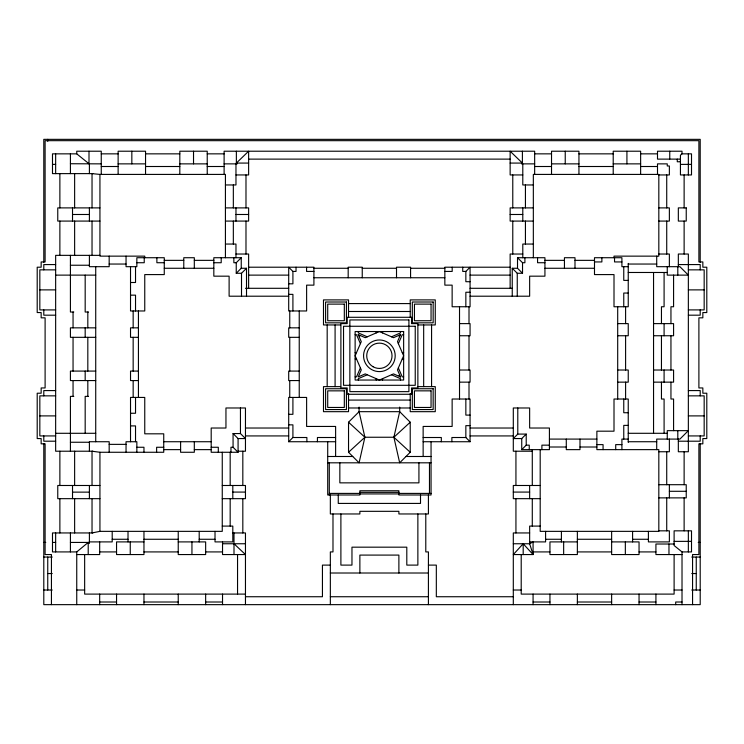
<?xml version="1.0" encoding="UTF-8"?>
<svg xmlns="http://www.w3.org/2000/svg" width="744" height="744" viewBox="0 0 744 744"><rect width="100%" height="100%" fill="white"/><g stroke="black" fill="none" stroke-linecap="round" stroke-linejoin="round"><path stroke-width="1.12" d="M359.082 407.108L359.082 411.674L364.886 437.249L359.082 462.815L348.536 452.268L348.536 422.22L359.082 411.674L399.677 411.674L410.223 422.22L410.223 452.268L399.677 462.815L393.883 437.249L399.677 411.674L399.677 407.108M360.403 367.917L356.506 376.873L355.13 376.873M400.542 334.623L397.491 341.654L403.639 355.79L397.491 369.926L400.542 376.948L393.52 373.897L379.384 380.044L365.248 373.897L358.217 376.948L361.277 369.926L355.13 355.79L361.277 341.654L358.217 334.623L365.248 337.683L379.384 331.536L393.52 337.683L400.542 334.623L399.035 336.13M398.366 343.663L402.262 334.698L403.639 334.698M540.191 526.092L529.644 526.092L529.644 543.752L533.076 554.559L523.19 543.752L513.304 554.559L533.076 554.559L533.076 541.902L529.644 543.752L513.304 543.752M236.239 273.271L236.239 262.725L241.242 257.722L241.242 268.268L236.239 273.271L241.512 273.271L246.515 268.268L241.242 268.268M335.618 456.491L335.618 426.442L306.621 426.442L306.621 397.436L288.7 397.436L288.7 441.731L292.913 437.509L306.881 437.509L306.881 441.731M470.069 281.706L465.846 281.706L465.846 271.43L470.069 267.208L470.069 306.751L452.138 306.751L452.138 285.138L444.847 285.138L444.847 267.208L510.142 267.208M517.787 434.087L513.304 438.56L521.739 438.56L526.222 434.087L517.787 434.087L517.787 407.982M521.739 438.56L521.739 449.636L526.222 445.154L526.222 434.087M224.111 163.866L237.187 163.866L236.369 163.076L248.626 151.218L248.626 174.942L235.969 174.942M522.79 174.942L510.142 174.942L510.142 151.218L522.4 163.076L521.581 163.866L534.657 163.866M348.536 452.268L364.886 437.249L393.883 437.249L410.223 452.268M393.883 437.249L410.223 422.22M682.016 153.85L680.435 155.217L680.435 174.942L691.511 174.942L691.511 153.85L682.016 153.85L682.016 151.218L657.501 151.218L657.501 159.123L680.435 159.123M92.758 532.946L52.489 532.946L52.489 551.918L76.744 551.918L88.21 542.432L89.401 543.418L89.401 532.946M92.758 173.622L52.489 173.622L52.489 153.85L76.744 153.85L89.001 163.736L89.401 163.42L89.401 173.622M391.511 336.809L400.467 332.912L400.467 331.536M367.257 374.771L358.292 378.668L358.292 380.044M222.261 452.268L222.261 531.356L99.938 531.356L92.033 532.946L92.033 498.666M101.258 153.85L118.129 153.85M145.545 153.85L179.816 153.85M207.232 153.85L224.111 153.85M534.657 153.85L551.527 153.85M578.944 153.85L613.214 153.85M640.631 153.85L657.501 153.85M248.626 159.123L510.142 159.123M680.435 161.764L677.273 161.764L677.273 159.123M236.369 163.076L248.626 163.076M510.142 163.076L522.4 163.076M70.42 163.736L101.258 163.866M118.129 163.866L145.545 163.866M179.816 163.866L207.232 163.866M551.527 163.866L578.944 163.866M613.214 163.866L640.631 163.866M52.489 164.368L55.651 164.368M680.435 164.396L691.511 164.368M101.258 166.507L118.129 166.507M145.545 166.507L179.816 166.507M207.232 166.507L224.111 166.507M534.657 166.507L551.527 166.507M578.944 166.507L613.214 166.507M640.631 166.507L657.501 166.507M92.033 207.892L92.033 173.622L99.938 174.412L225.423 174.412L225.423 257.722M658.821 174.942L669.368 174.942L669.368 165.977L667.256 165.977L667.256 163.866L657.501 163.866L657.501 174.412M225.423 184.958L235.969 184.958L235.969 163.866M533.336 184.958L522.79 184.958L522.79 163.866M99.938 207.892L57.762 207.892L57.762 221.08L99.938 221.08M225.423 207.892L248.626 207.892L248.626 221.08L225.423 221.08M533.336 207.892L510.142 207.892L510.142 221.08L533.336 221.08M658.821 207.892L669.368 207.892L669.368 221.08L658.821 221.08M72.521 214.486L89.401 214.486M235.969 214.486L248.626 214.486M510.142 214.486L522.79 214.486M225.423 244.051L235.969 244.051L235.969 257.722M533.336 244.051L522.79 244.051L522.79 257.722M235.969 254.029L248.626 254.029L248.626 288.3M522.79 254.029L510.142 254.029L510.142 288.3M658.821 254.029L669.368 254.029L669.368 266.687M99.938 255.35L55.651 255.35L55.651 451.217L92.758 451.217M241.242 257.722L213.826 257.722L213.826 276.173L229.115 276.173L229.115 296.205L288.7 296.205M517.517 268.268L512.244 268.268L517.257 273.271L522.53 273.271L517.517 268.268L517.517 257.722L544.934 257.722L544.934 276.173L529.644 276.173L529.644 296.205L470.069 296.205M164.266 260.353L183.777 260.353M194.314 260.353L213.826 260.353M544.934 260.353L564.445 260.353M574.991 260.353L594.493 260.353M594.493 261.935L601.877 261.935L601.877 257.722M621.91 261.935L614.535 261.935L614.535 257.722M136.85 262.725L144.234 262.725L144.234 257.722M164.266 262.725L156.882 262.725L156.882 257.722M213.826 262.725L221.21 262.725L221.21 257.722M236.239 262.725L233.858 262.725L233.858 257.722M517.517 257.722L522.53 262.725L524.901 262.725L524.901 257.722M544.934 262.725L537.559 262.725L537.559 257.722M109.173 264.046L126.043 264.046M628.243 264.046L656.71 264.046M55.651 264.576L43.794 264.576L43.794 269.849M678.333 264.576L700.206 264.576L700.206 269.849M70.42 265.236L89.401 265.236M628.243 266.687L621.91 266.687L621.91 257.722L594.493 257.722L594.493 274.592L614.005 274.592L614.005 306.751L628.243 306.751L628.243 263.395M248.626 267.208L313.912 267.208L313.912 285.138L306.621 285.138L306.621 310.973L288.7 310.973L288.7 267.208L292.913 271.43L292.913 283.817L288.7 283.817M164.266 268.268L213.826 268.268M313.912 268.268L348.183 268.268M362.244 268.268L396.515 268.268M410.576 268.268L444.847 268.268M544.934 268.268L594.493 268.268M55.651 269.849L39.832 269.849L39.832 309.913L55.651 309.913M688.349 269.849L704.168 269.849L704.168 309.913L688.349 309.913M292.913 271.43L296.028 271.43L296.028 267.208M313.912 271.43L306.575 271.43L306.575 267.208M444.847 271.43L452.185 271.43L452.185 267.208M465.846 271.43L462.731 271.43L462.731 267.208M628.243 272.481L667.256 272.481M55.651 275.122L95.725 275.122M248.626 275.122L288.7 275.122M470.069 275.122L510.142 275.122M313.912 277.754L444.847 277.754M628.243 280.395L623.76 280.395L623.76 266.687M130.525 282.497L135.529 282.497L135.529 266.687M245.464 288.3L288.7 288.3M470.069 288.3L512.244 288.3M39.832 289.881L55.651 289.881M688.349 289.881L704.168 289.881M470.069 292.252L465.846 292.252L465.846 306.751M628.243 293.043L623.76 293.043L623.76 306.751M288.7 294.364L292.913 294.364L292.913 310.973M130.525 295.154L135.529 295.154L135.529 310.973M348.536 303.589L410.223 303.589M348.536 311.494L410.223 311.494M73.777 312.024L70.42 312.024L70.42 255.35M88.536 312.024L85.179 312.024L85.179 275.122M55.651 315.186L43.794 315.186L43.794 309.913M688.349 315.186L700.206 315.186L700.206 309.913M459.522 323.621L470.069 323.621L470.069 335.749L459.522 335.749M617.697 323.621L628.243 323.621L628.243 335.749L617.697 335.749M653.548 323.621L673.58 323.621L673.58 335.749L653.548 335.749M340.696 324.942L323.491 324.942L323.491 299.897L348.536 299.897L348.536 317.102M418.072 324.942L435.268 324.942L435.268 299.897L410.223 299.897L410.223 317.102M95.725 327.844L70.42 327.844L70.42 337.33L95.725 337.33M138.43 327.844L130.525 327.844L130.525 337.33L138.43 337.33M299.237 327.844L288.7 327.844L288.7 337.33L299.237 337.33M355.13 334.698L356.506 334.698L360.403 343.663M355.13 352.628L356.506 352.628M402.262 352.628L403.639 352.628M355.13 358.952L356.506 358.952M402.262 358.952L403.639 358.952M459.522 370.019L470.069 370.019L470.069 382.146L459.522 382.146M617.697 370.019L628.243 370.019L628.243 382.146L617.697 382.146M653.548 370.019L673.58 370.019L673.58 382.146L653.548 382.146M95.725 371.079L70.42 371.079L70.42 380.565L95.725 380.565M138.43 371.079L130.525 371.079L130.525 380.565L138.43 380.565M299.237 371.079L288.7 371.079L288.7 380.565L299.237 380.565M403.639 376.873L402.262 376.873L398.366 367.917M340.696 386.629L323.491 386.629L323.491 411.674L348.536 411.674L348.536 393.464M418.072 386.629L435.268 386.629L435.268 411.674L410.223 411.674L410.223 393.464M55.651 390.581L43.794 390.581L43.794 395.854M688.349 390.581L700.206 390.581L700.206 395.854M55.651 395.854L39.832 395.854L39.832 435.928L55.651 435.928M688.349 395.854L704.168 395.854L704.168 435.928L688.349 435.928M73.777 396.385L70.42 396.385L70.42 451.217M88.536 396.385L85.179 396.385L85.179 433.296M348.536 400.077L410.223 400.077M348.536 407.982L410.223 407.982M628.243 412.734L623.76 412.734L623.76 399.026M130.525 413.255L135.529 413.255L135.529 397.436M288.7 414.315L292.913 414.315L292.913 397.436M470.069 415.106L465.846 415.106L465.846 399.026M39.832 415.896L55.651 415.896M688.349 415.896L704.168 415.896M288.7 424.852L292.913 424.852L292.913 437.509M628.243 425.382L623.76 425.382L623.76 439.09M470.069 425.652L465.846 425.652L465.846 437.509L470.069 441.731L470.069 399.026L452.138 399.026L452.138 426.442L423.141 426.442L423.141 456.491M130.525 425.912L135.529 425.912L135.529 441.731M245.464 428.023L288.7 428.023M470.069 428.023L513.304 428.023M55.651 433.296L95.725 433.296M628.243 433.296L667.256 433.296M233.067 433.557L240.452 433.557L245.464 438.56L238.08 438.56L233.067 433.557L233.067 447.265L238.08 452.268L238.08 438.56M245.464 435.928L288.7 435.928M470.069 435.928L513.304 435.928M335.618 437.509L317.428 437.509L317.428 441.731M423.141 437.509L441.332 437.509L441.332 441.731M465.846 437.509L451.878 437.509L451.878 441.731M549.416 439.09L596.874 439.09M628.243 439.09L621.91 439.09L621.91 449.636M55.651 441.201L43.794 441.201L43.794 435.928M678.333 441.201L700.206 441.201L700.206 435.928M163.736 441.731L211.194 441.731M288.7 441.731L335.618 441.731M423.141 441.731L470.069 441.731M628.243 441.731L656.71 441.731M70.42 442.252L89.401 442.252M109.173 444.363L126.043 444.363M596.874 444.624L603.068 444.624L603.068 449.636M621.91 444.624L615.716 444.624L615.716 449.636M526.222 445.154L529.254 445.154L529.254 449.636M549.416 445.154L541.902 445.154L541.902 449.636M549.416 447.005L566.286 447.005M579.995 447.005L596.874 447.005M136.85 447.265L143.964 447.265L143.964 452.268M163.736 447.265L156.621 447.265L156.621 452.268M211.194 447.265L218.308 447.265L218.308 452.268M233.067 447.265L230.966 447.265L230.966 452.268M163.736 449.636L180.606 449.636M194.314 449.636L211.194 449.636M521.739 449.636L549.416 449.636L549.416 428.023L529.644 428.023L529.644 407.982L513.304 407.982L513.304 451.217L532.286 451.217M238.08 451.217L245.464 451.217L245.464 407.982L225.953 407.982L225.953 428.023L211.194 428.023L211.194 452.268L238.08 452.268M658.821 451.748L669.368 451.748L669.368 439.09M92.033 485.488L92.033 451.217L99.938 452.268L163.736 452.268L163.736 433.817L144.755 433.817L144.755 397.436L130.525 397.436L130.525 441.731M327.713 456.491L352.758 456.491M406.01 456.491L431.055 456.491M327.713 462.815L431.055 462.815M658.821 484.697L686.238 484.697L686.238 497.876L658.821 497.876M99.938 485.488L57.762 485.488L57.762 498.666L99.938 498.666M222.261 485.488L245.464 485.488L245.464 498.666L222.261 498.666M540.191 485.488L513.304 485.488L513.304 498.666L540.191 498.666M669.368 491.291L686.238 491.291M72.521 492.137L89.401 492.137M232.807 492.082L245.464 492.082M513.304 492.082L529.644 492.082M359.873 492.342L398.886 492.342M329.294 493.402L359.873 493.402M398.886 493.402L431.055 493.402M359.873 493.923L398.886 493.923M222.261 526.092L232.807 526.092L232.807 541.902L215.016 541.902L215.016 531.356M658.821 530.835L669.368 530.835L669.368 541.902L648.405 541.902L648.405 531.356M232.807 532.946L245.464 532.946L245.464 604.649M529.644 532.946L513.304 532.946L513.304 604.649M112.205 539.27L128.014 539.27M143.964 539.27L178.235 539.27M199.197 539.27L215.016 539.27M545.594 539.27L561.413 539.27M577.363 539.27L611.633 539.27M632.586 539.27L648.405 539.27M674.111 541.381L691.511 541.344M89.401 541.902L112.205 541.902L112.205 531.356M143.964 541.902L116.548 541.902L116.548 554.559L143.964 554.559L143.964 531.356M178.235 541.902L205.651 541.902L205.651 554.559L178.235 554.559L178.235 531.356M529.644 541.902L545.594 541.902L545.594 531.356M577.363 541.902L549.946 541.902L549.946 554.559L577.363 554.559L577.363 531.356M611.633 541.902L639.049 541.902L639.049 554.559L611.633 554.559L611.633 531.356M43.794 542.432L45.765 542.432M52.489 542.432L55.651 542.432M70.42 542.432L89.401 542.432M698.235 542.432L700.206 542.432M222.53 543.752L245.464 543.752M674.111 544.013L655.92 544.013L655.92 554.559L682.016 554.559M99.677 551.918L116.548 551.918M143.964 551.918L178.235 551.918M205.651 551.918L222.53 551.918M533.076 551.918L549.946 551.918M577.363 551.918L611.633 551.918M639.049 551.918L655.92 551.918M682.016 551.918L691.511 551.918L691.511 530.835L674.111 530.835L674.111 545.529L682.016 551.918L682.016 604.649M76.744 554.559L99.677 554.559L99.677 541.902M43.794 557.061L52.247 557.061M691.753 557.061L700.206 557.061M330.345 565.105L322.44 565.105L322.44 596.735L245.464 596.735M428.414 565.105L436.328 565.105L436.328 596.735L513.304 596.735M330.345 573.01L428.414 573.01M47.746 573.54L52.247 573.54M691.753 573.54L696.254 573.54M43.794 590.02L52.247 590.02M76.744 590.02L84.649 590.02M513.304 590.02L521.209 590.02M674.111 590.02L682.016 590.02M691.753 590.02L700.206 590.02M245.464 594.103L84.649 594.103L84.649 554.559M330.345 596.735L428.414 596.735M99.677 602.008L116.548 602.008M143.964 602.008L178.235 602.008M205.651 602.008L222.53 602.008M533.076 602.008L549.946 602.008M577.363 602.008L611.633 602.008M639.049 602.008L655.92 602.008M682.016 602.008L675.692 602.008L675.692 604.649M367.257 336.809L358.292 332.912L358.292 331.536M391.511 374.771L400.467 378.668L400.467 380.044M348.536 422.22L364.886 437.249M233.997 543.752L245.464 554.559L222.53 554.559L222.53 541.902M358.217 334.623L359.724 336.13M399.035 375.441L400.542 376.948M700.206 262.251L700.206 139.351L43.794 139.351L43.794 262.251M700.206 443.498L700.206 604.649L43.794 604.649L43.794 443.498M696.254 557.061L696.254 590.02M692.562 604.649L692.562 554.559L698.895 554.559L698.895 443.833L702.848 443.833L702.848 438.56L706.8 438.56L706.8 393.223L702.848 393.223L702.848 387.95L698.895 387.95L698.895 317.828L702.848 317.828L702.848 312.554L706.8 312.554L706.8 267.208L702.848 267.208L702.848 261.935L698.895 261.935L698.895 140.672L45.105 140.672L45.105 261.935L41.153 261.935L41.153 267.208L37.2 267.208L37.2 312.554L41.153 312.554L41.153 317.828L45.105 317.828L45.105 387.95L41.153 387.95L41.153 393.223L37.2 393.223L37.2 438.56L41.153 438.56L41.153 443.833L45.105 443.833L45.105 554.559L51.438 554.559L51.438 604.649M688.349 153.85L688.349 174.942M688.349 530.835L688.349 551.918M684.127 174.942L684.127 207.892M684.127 221.08L684.127 254.029M684.127 451.748L684.127 484.697M684.127 497.876L684.127 530.835M678.333 266.687L678.333 254.029L688.349 254.029L688.349 451.748L678.333 451.748L678.333 439.09M677.803 266.687L677.803 275.122M677.803 430.655L677.803 439.09M674.111 554.559L674.111 594.103L521.209 594.103L521.209 554.559M673.58 275.122L673.58 306.751L670.949 306.751L670.949 323.621M673.58 430.655L673.58 399.026L670.949 399.026L670.949 382.146M670.949 335.749L670.949 370.019M669.758 151.218L669.758 159.123M669.368 484.697L669.368 497.876M668.968 544.013L668.968 554.559M667.256 266.687L667.256 275.122L688.349 275.122L679.914 266.687L656.71 266.687L656.71 256.141M667.256 439.09L667.256 430.655L688.349 430.655L679.914 439.09L656.71 439.09L656.71 449.636M666.726 174.942L666.726 207.892M666.726 221.08L666.726 254.029M666.726 451.748L666.726 484.697M666.726 497.876L666.726 530.835M664.094 272.481L664.094 306.751L661.453 306.751L661.453 323.621M664.094 323.621L664.094 335.749M664.094 370.019L664.094 382.146M664.094 433.296L664.094 399.026L661.453 399.026L661.453 382.146M661.453 335.749L661.453 370.019M655.92 594.103L655.92 604.649M653.548 272.481L653.548 433.296M640.631 174.412L640.631 151.218L613.214 151.218L613.214 174.412M639.049 594.103L639.049 604.649M632.586 531.356L632.586 541.902M628.243 442.373L628.243 399.026L614.005 399.026L614.005 431.185L596.874 431.185L596.874 449.636L658.821 449.636L658.821 531.356L540.191 531.356L540.191 449.636M626.922 151.218L626.922 163.866M625.602 306.751L625.602 323.621M625.602 335.749L625.602 370.019M625.602 382.146L625.602 399.026M625.341 541.902L625.341 554.559M617.697 306.751L617.697 399.026M614.005 257.722L614.005 256.141L658.821 256.141L658.821 174.412L533.336 174.412L533.336 257.722M611.633 594.103L611.633 604.649M579.995 439.09L579.995 449.636L566.286 449.636L566.286 439.09M578.944 174.412L578.944 151.218L551.527 151.218L551.527 174.412M577.363 594.103L577.363 604.649M574.991 268.268L574.991 257.722L564.445 257.722L564.445 268.268M565.235 151.218L565.235 163.866M563.654 541.902L563.654 554.559M561.413 531.356L561.413 541.902M549.946 594.103L549.946 604.649M534.657 174.412L534.657 151.218L224.111 151.218L224.111 174.412M533.076 594.103L533.076 604.649M532.286 449.636L532.286 485.488M532.286 498.666L532.286 526.092M529.644 485.488L529.644 498.666M525.431 184.958L525.431 207.892M525.431 221.08L525.431 244.051M523.19 543.752L523.19 554.559M522.79 207.892L522.79 221.08M522.53 262.725L522.53 273.271M522.4 151.218L522.4 163.866M517.257 273.271L517.257 296.205M515.936 451.217L515.936 485.488M515.936 498.666L515.936 532.946M512.774 174.942L512.774 207.892M512.774 221.08L512.774 254.029M512.244 268.268L512.244 296.205M469.008 306.751L469.008 323.621M469.008 335.749L469.008 370.019M469.008 382.146L469.008 399.026M459.522 306.751L459.522 399.026M431.576 324.942L431.576 386.629M431.055 441.731L431.055 494.983L398.886 494.983L398.886 490.761L359.873 490.761L359.873 494.983L327.713 494.983L327.713 441.731M429.474 462.815L429.474 493.402M428.414 494.983L428.414 513.965L398.886 513.965L398.886 511.323L359.873 511.323L359.873 513.965L330.345 513.965L330.345 494.983M428.414 604.649L428.414 551.918L425.782 551.918L425.782 513.965M423.671 324.942L423.671 386.629M420.509 494.983L420.509 503.418L338.26 503.418L338.26 494.983M418.928 462.815L418.928 482.856L339.841 482.856L339.841 462.815M417.868 513.965L417.868 565.105L406.801 565.105L406.801 547.175L351.968 547.175L351.968 565.105L340.892 565.105L340.892 513.965M410.576 277.754L410.576 267.208L396.515 267.208L396.515 277.754M398.886 573.01L398.886 555.089L359.873 555.089L359.873 573.01M382.546 331.536L382.546 332.912M382.546 378.668L382.546 380.044M376.222 331.536L376.222 332.912M376.222 378.668L376.222 380.044M362.244 277.754L362.244 267.208L348.183 267.208L348.183 277.754M335.088 324.942L335.088 386.629M332.987 513.965L332.987 551.918L330.345 551.918L330.345 604.649M329.294 462.815L329.294 494.983M327.183 324.942L327.183 386.629M299.237 310.973L299.237 397.436M289.751 310.973L289.751 327.844M289.751 337.33L289.751 371.079M289.751 380.565L289.751 397.436M246.515 268.268L246.515 296.205M245.985 174.942L245.985 207.892M245.985 221.08L245.985 254.029M242.823 451.217L242.823 485.488M242.823 498.666L242.823 532.946M241.512 273.271L241.512 296.205M240.452 407.982L240.452 433.557M237.55 554.559L237.55 594.103M236.369 151.218L236.369 163.866M235.969 207.892L235.969 221.08M233.997 532.946L233.997 554.559M233.337 184.958L233.337 207.892M233.337 221.08L233.337 244.051M232.807 485.488L232.807 498.666M230.175 452.268L230.175 485.488M230.175 498.666L230.175 526.092M222.53 594.103L222.53 604.649M207.232 174.412L207.232 151.218L179.816 151.218L179.816 174.412M205.651 594.103L205.651 604.649M199.197 531.356L199.197 541.902M194.314 268.268L194.314 257.722L183.777 257.722L183.777 268.268M194.314 441.731L194.314 452.268L180.606 452.268L180.606 441.731M193.524 151.218L193.524 163.866M191.943 541.902L191.943 554.559M178.235 594.103L178.235 604.649M145.545 174.412L145.545 151.218L118.129 151.218L118.129 174.412M144.755 257.722L144.755 256.141L99.938 256.141L99.938 174.412M143.964 594.103L143.964 604.649M138.43 310.973L138.43 397.436M136.85 452.268L136.85 441.731L126.043 441.731L126.043 452.268M133.157 310.973L133.157 327.844M133.157 337.33L133.157 371.079M133.157 380.565L133.157 397.436M131.837 151.218L131.837 163.866M130.525 266.687L130.525 310.973L144.755 310.973L144.755 274.592L164.266 274.592L164.266 257.722L136.85 257.722L136.85 266.687L126.043 266.687L126.043 256.141M130.256 541.902L130.256 554.559M128.014 531.356L128.014 541.902M116.548 594.103L116.548 604.649M109.173 256.141L109.173 266.687L89.401 266.687L89.401 255.35M109.173 452.268L109.173 441.731L89.401 441.731L89.401 451.217M101.258 174.412L101.258 151.218L76.744 151.218L76.744 153.85M99.938 452.268L99.938 531.356M99.677 594.103L99.677 604.649M95.725 266.687L95.725 441.731M92.033 221.08L92.033 255.35M89.401 207.892L89.401 221.08M89.401 485.488L89.401 498.666M89.001 151.218L89.001 163.736M88.21 542.432L88.21 554.559M87.82 312.024L87.82 327.844M87.82 337.33L87.82 371.079M87.82 380.565L87.82 396.385M85.179 327.844L85.179 337.33M85.179 371.079L85.179 380.565M76.744 551.918L76.744 604.649M74.633 173.622L74.633 207.892M74.633 221.08L74.633 255.35M74.633 451.217L74.633 485.488M74.633 498.666L74.633 532.946M73.052 312.024L73.052 327.844M73.052 337.33L73.052 371.079M73.052 380.565L73.052 396.385M72.521 207.892L72.521 221.08M72.521 485.488L72.521 498.666M70.42 153.85L70.42 173.622M70.42 532.946L70.42 551.918M59.873 173.622L59.873 207.892M59.873 221.08L59.873 255.35M59.873 451.217L59.873 485.488M59.873 498.666L59.873 532.946M55.651 153.85L55.651 173.622M55.651 532.946L55.651 551.918M47.746 139.351L47.746 141.332M47.746 557.061L47.746 590.02M686.238 207.892L678.333 207.892L678.333 221.08L686.238 221.08L686.238 207.892M346.425 302.008L325.602 302.008L325.602 322.831L346.425 322.831L346.425 302.008M433.157 302.008L412.334 302.008L412.334 322.831L433.157 322.831L433.157 302.008M344.323 304.119L327.713 304.119L327.713 320.729L344.323 320.729L344.323 304.119M431.055 304.119L414.445 304.119L414.445 320.729L431.055 320.729L431.055 304.119M411.544 317.297L347.216 317.297L347.216 323.621L340.892 323.621L340.892 387.95L347.216 387.95L347.216 394.274L411.544 394.274L411.544 387.95L417.868 387.95L417.868 323.621L411.544 323.621L411.544 317.297M408.912 319.939L349.857 319.939L349.857 391.642L408.912 391.642L408.912 319.939M415.236 326.263L343.533 326.263L343.533 385.308L415.236 385.308L415.236 326.263M403.639 331.536L355.13 331.536L355.13 380.044L403.639 380.044L403.639 331.536M346.425 388.74L325.602 388.74L325.602 409.563L346.425 409.563L346.425 388.74M433.157 388.74L412.334 388.74L412.334 409.563L433.157 409.563L433.157 388.74M344.323 390.851L327.713 390.851L327.713 407.461L344.323 407.461L344.323 390.851M431.055 390.851L414.445 390.851L414.445 407.461L431.055 407.461L431.055 390.851M371.47 369.489A15.819 15.819 0 0 0 395.194 355.79A15.819 15.819 0 0 0 371.47 342.091A15.819 15.819 0 0 0 371.47 369.489M373.051 366.746A12.657 12.657 0 0 0 392.032 355.79A12.657 12.657 0 0 0 373.051 344.825A12.657 12.657 0 0 0 373.051 366.746"/></g></svg>
